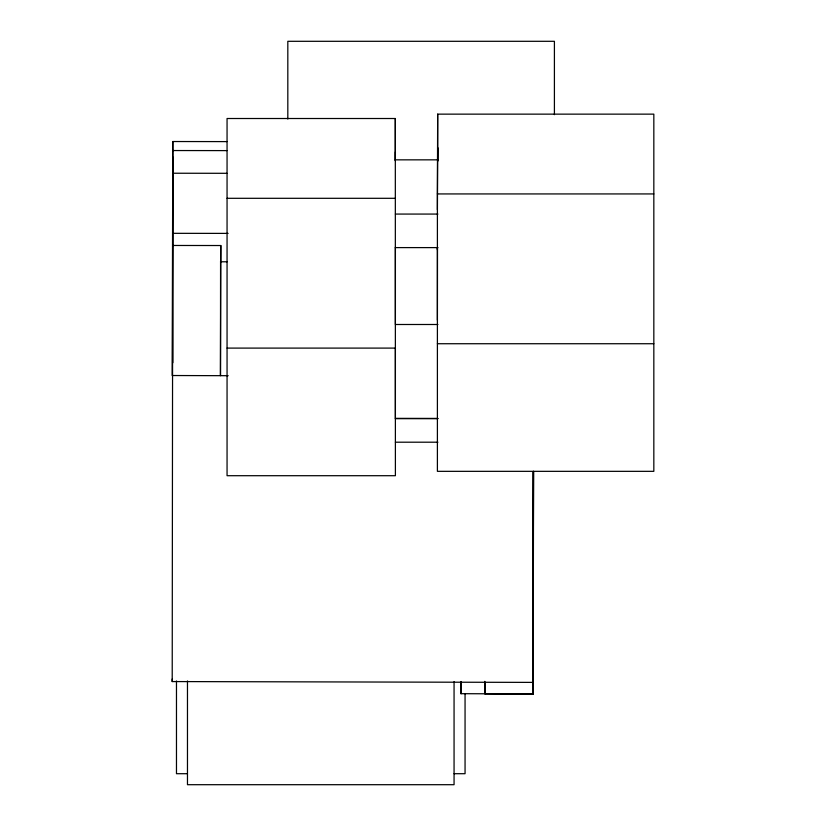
<?xml version="1.0" encoding="UTF-8"?>
<svg xmlns="http://www.w3.org/2000/svg" width="826" height="826" viewBox="0 0 826 826"><rect width="100%" height="100%" fill="white"/><g stroke="black" fill="none" stroke-linecap="round" stroke-linejoin="round"><path stroke-width="1.24" d="M226.923 141.607L172.81 141.525L172.211 681.564L532.946 682.39L533.544 471.202L533.152 694.088L485.048 693.912L484.79 681.367M220.573 260.964L220.47 375.675L228.183 375.696M395.396 247.191L395.396 324.494L437.914 324.494M437.398 320.127L437.47 247.16M460.98 682.162L461.001 693.819L461.145 681.522M485.038 682.255L485.048 693.912M172.81 141.525L172.169 375.52L220.47 375.675L220.8 245.529L172.706 245.467M172.211 681.564L172.221 678.993M220.8 245.529L220.728 261.78L227.057 261.79M395.365 160.574L395.396 151.891M437.398 209.701L437.656 147.524L437.656 161.153M437.398 249.937L437.408 247.635M437.398 193.934L437.666 114.143L653.831 114.143L653.831 471.336L437.398 471.336L437.398 193.934L653.831 193.934M172.572 157.745L172.789 157.012L172.82 362.759M395.313 118.51L227.057 118.51L227.057 475.704L395.396 475.704L395.313 118.51L395.313 160.74M395.396 159.841L437.914 159.841M227.057 198.302L395.396 198.302M395.396 214.068L437.914 214.068M395.396 247.604L437.914 247.614M437.398 343.73L653.831 343.73M227.057 348.097L395.396 348.097L395.396 418.679L437.914 418.668M395.396 442.199L437.914 442.199M187.471 773.704L176.475 773.704L176.475 680.975M454.063 773.704L465.059 773.704L465.059 693.85M172.83 150.538L226.944 150.611M172.82 173.233L226.933 173.305M172.737 233.324L228.131 233.397M395.396 418.359L437.914 418.421M461.032 693.685L533.183 693.954M532.956 679.086L533.152 694.088M554.411 114.669L554.411 41.3L287.82 41.3L287.82 119.058M532.915 471.501L532.946 682.39M454.063 681.615L454.063 784.7L187.471 784.7L187.471 680.944M437.666 114.143L437.666 161.122"/></g></svg>
